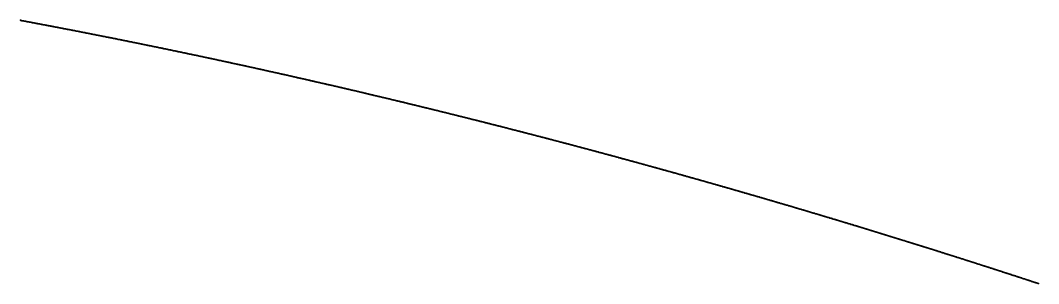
# Model space of a CAD drawing. Header units: metres. Extents: x 0 to 360, y 0 to 49.
# Drawn here: x 168.76 to 180, y 45.08 to 47.99 of the extents above; entities that cross this region are included whole.
import ezdxf

# ---------------------------------------------------------------- set-up
doc = ezdxf.new("R2010")
doc.units = ezdxf.units.M

msp = doc.modelspace()

# ---------------------------------------------------------------- linework, layer by layer
for p in [(168.759, 47.99), (168.765, 47.988), (168.771, 47.987), (168.776, 47.986), (168.782, 47.985), (168.788, 47.984), (168.794, 47.983), (168.8, 47.982), (168.806, 47.981), (168.812, 47.98), (168.817, 47.979), (168.823, 47.977), (168.829, 47.976), (168.835, 47.975), (168.841, 47.974), (168.847, 47.973), (168.853, 47.972), (168.859, 47.971), (168.864, 47.97), (168.87, 47.969), (168.876, 47.968), (168.882, 47.966), (168.888, 47.965), (168.894, 47.964), (168.9, 47.963), (168.905, 47.962), (168.911, 47.961), (168.917, 47.96), (168.923, 47.959), (168.929, 47.958), (168.935, 47.956), (168.941, 47.955), (168.947, 47.954), (168.952, 47.953), (168.958, 47.952), (168.964, 47.951), (168.97, 47.95), (168.976, 47.949), (168.982, 47.948), (168.988, 47.947), (168.994, 47.945), (168.999, 47.944), (169.005, 47.943), (169.011, 47.942), (169.017, 47.941), (169.023, 47.94), (169.029, 47.939), (169.035, 47.938), (169.04, 47.936), (169.046, 47.935), (169.052, 47.934), (169.058, 47.933), (169.064, 47.932), (169.07, 47.931), (169.076, 47.93), (169.082, 47.929), (169.087, 47.928), (169.093, 47.926), (169.099, 47.925), (169.105, 47.924), (169.111, 47.923), (169.117, 47.922), (169.123, 47.921), (169.129, 47.92), (169.134, 47.919), (169.14, 47.917), (169.146, 47.916), (169.152, 47.915), (169.158, 47.914), (169.164, 47.913), (169.17, 47.912), (169.175, 47.911), (169.181, 47.91), (169.187, 47.908), (169.193, 47.907), (169.199, 47.906), (169.205, 47.905), (169.211, 47.904), (169.217, 47.903), (169.222, 47.902), (169.228, 47.901), (169.234, 47.899), (169.24, 47.898), (169.246, 47.897), (169.252, 47.896), (169.258, 47.895), (169.264, 47.894), (169.269, 47.893), (169.275, 47.891), (169.281, 47.89), (169.287, 47.889), (169.293, 47.888), (169.299, 47.887), (169.305, 47.886), (169.311, 47.885), (169.316, 47.884), (169.322, 47.882), (169.328, 47.881), (169.334, 47.88), (169.34, 47.879), (169.346, 47.878), (169.352, 47.877), (169.357, 47.876), (169.363, 47.874), (169.369, 47.873), (169.375, 47.872), (169.381, 47.871), (169.387, 47.87), (169.393, 47.869), (169.399, 47.868), (169.404, 47.866), (169.41, 47.865), (169.416, 47.864), (169.422, 47.863), (169.428, 47.862), (169.434, 47.861), (169.44, 47.86), (169.446, 47.858), (169.451, 47.857), (169.457, 47.856), (169.463, 47.855), (169.469, 47.854), (169.475, 47.853), (169.481, 47.851), (169.487, 47.85), (169.493, 47.849), (169.498, 47.848), (169.504, 47.847), (169.51, 47.846), (169.516, 47.845), (169.522, 47.843), (169.528, 47.842), (169.534, 47.841), (169.54, 47.84), (169.545, 47.839), (169.551, 47.838), (169.557, 47.837), (169.563, 47.835), (169.569, 47.834), (169.575, 47.833), (169.581, 47.832), (169.586, 47.831), (169.592, 47.83), (169.598, 47.828), (169.604, 47.827), (169.61, 47.826), (169.616, 47.825), (169.622, 47.824), (169.628, 47.823), (169.633, 47.821), (169.639, 47.82), (169.645, 47.819), (169.651, 47.818), (169.657, 47.817), (169.663, 47.816), (169.669, 47.814), (169.675, 47.813), (169.68, 47.812), (169.686, 47.811), (169.692, 47.81), (169.698, 47.809), (169.704, 47.807), (169.71, 47.806), (169.716, 47.805), (169.722, 47.804), (169.727, 47.803), (169.733, 47.802), (169.739, 47.8), (169.745, 47.799), (169.751, 47.798), (169.757, 47.797), (169.763, 47.796), (169.769, 47.795), (169.774, 47.793), (169.78, 47.792), (169.786, 47.791), (169.792, 47.79), (169.798, 47.789), (169.804, 47.788), (169.81, 47.786), (169.816, 47.785), (169.821, 47.784), (169.827, 47.783), (169.833, 47.782), (169.839, 47.78), (169.845, 47.779), (169.851, 47.778), (169.857, 47.777), (169.863, 47.776), (169.868, 47.775), (169.874, 47.773), (169.88, 47.772), (169.886, 47.771), (169.892, 47.77), (169.898, 47.769), (169.904, 47.767), (169.91, 47.766), (169.915, 47.765), (169.921, 47.764), (169.927, 47.763), (169.933, 47.762), (169.939, 47.76), (169.945, 47.759), (169.951, 47.758), (169.957, 47.757), (169.962, 47.756), (169.968, 47.754), (169.974, 47.753), (169.98, 47.752), (169.986, 47.751), (169.992, 47.75), (169.998, 47.748), (170.004, 47.747), (170.009, 47.746), (170.015, 47.745), (170.021, 47.744), (170.027, 47.743), (170.033, 47.741), (170.039, 47.74), (170.045, 47.739), (170.051, 47.738), (170.056, 47.737), (170.062, 47.735), (170.068, 47.734), (170.074, 47.733), (170.08, 47.732), (170.086, 47.731), (170.092, 47.729), (170.098, 47.728), (170.103, 47.727), (170.109, 47.726), (170.115, 47.725), (170.121, 47.723), (170.127, 47.722), (170.133, 47.721), (170.139, 47.72), (170.145, 47.719), (170.15, 47.717), (170.156, 47.716), (170.162, 47.715), (170.168, 47.714), (170.174, 47.713), (170.18, 47.711), (170.186, 47.71), (170.192, 47.709), (170.197, 47.708), (170.203, 47.707), (170.209, 47.705), (170.215, 47.704), (170.221, 47.703), (170.227, 47.702), (170.233, 47.701), (170.239, 47.699), (170.244, 47.698), (170.25, 47.697), (170.256, 47.696), (170.262, 47.694), (170.268, 47.693), (170.274, 47.692), (170.28, 47.691), (170.286, 47.69), (170.292, 47.688), (170.297, 47.687), (170.303, 47.686), (170.309, 47.685), (170.315, 47.684), (170.321, 47.682), (170.327, 47.681), (170.333, 47.68), (170.339, 47.679), (170.344, 47.677), (170.35, 47.676), (170.356, 47.675), (170.362, 47.674), (170.368, 47.673), (170.374, 47.671), (170.38, 47.67), (170.386, 47.669), (170.391, 47.668), (170.397, 47.666), (170.403, 47.665), (170.409, 47.664), (170.415, 47.663), (170.421, 47.662), (170.427, 47.66), (170.433, 47.659), (170.438, 47.658), (170.444, 47.657), (170.45, 47.655), (170.456, 47.654), (170.462, 47.653), (170.468, 47.652), (170.474, 47.651), (170.48, 47.649), (170.485, 47.648), (170.491, 47.647), (170.497, 47.646), (170.503, 47.644), (170.509, 47.643), (170.515, 47.642), (170.521, 47.641), (170.527, 47.639), (170.533, 47.638), (170.538, 47.637), (170.544, 47.636), (170.55, 47.635), (170.556, 47.633), (170.562, 47.632), (170.568, 47.631), (170.574, 47.63), (170.58, 47.628), (170.585, 47.627), (170.591, 47.626), (170.597, 47.625), (170.603, 47.623), (170.609, 47.622), (170.615, 47.621), (170.621, 47.62), (170.627, 47.618), (170.632, 47.617), (170.638, 47.616), (170.644, 47.615), (170.65, 47.614), (170.656, 47.612), (170.662, 47.611), (170.668, 47.61), (170.674, 47.609), (170.68, 47.607), (170.685, 47.606), (170.691, 47.605), (170.697, 47.604), (170.703, 47.602), (170.709, 47.601), (170.715, 47.6), (170.721, 47.599), (170.727, 47.597), (170.732, 47.596), (170.738, 47.595), (170.744, 47.594), (170.75, 47.592), (170.756, 47.591), (170.762, 47.59), (170.768, 47.589), (170.774, 47.587), (170.779, 47.586), (170.785, 47.585), (170.791, 47.584), (170.797, 47.582), (170.803, 47.581), (170.809, 47.58), (170.815, 47.579), (170.821, 47.577), (170.827, 47.576), (170.832, 47.575), (170.838, 47.574), (170.844, 47.572), (170.85, 47.571), (170.856, 47.57), (170.862, 47.569), (170.868, 47.567), (170.874, 47.566), (170.879, 47.565), (170.885, 47.564), (170.891, 47.562), (170.897, 47.561), (170.903, 47.56), (170.909, 47.558), (170.915, 47.557), (170.921, 47.556), (170.927, 47.555), (170.932, 47.553), (170.938, 47.552), (170.944, 47.551), (170.95, 47.55), (170.956, 47.548), (170.962, 47.547), (170.968, 47.546), (170.974, 47.545), (170.979, 47.543), (170.985, 47.542), (170.991, 47.541), (170.997, 47.539), (171.003, 47.538), (171.009, 47.537), (171.015, 47.536), (171.021, 47.534), (171.027, 47.533), (171.032, 47.532), (171.038, 47.531), (171.044, 47.529), (171.05, 47.528), (171.056, 47.527), (171.062, 47.526), (171.068, 47.524), (171.074, 47.523), (171.079, 47.522), (171.085, 47.52), (171.091, 47.519), (171.097, 47.518), (171.103, 47.517), (171.109, 47.515), (171.115, 47.514), (171.121, 47.513), (171.127, 47.511), (171.132, 47.51), (171.138, 47.509), (171.144, 47.508), (171.15, 47.506), (171.156, 47.505), (171.162, 47.504), (171.168, 47.503), (171.174, 47.501), (171.18, 47.5), (171.185, 47.499), (171.191, 47.497), (171.197, 47.496), (171.203, 47.495), (171.209, 47.494), (171.215, 47.492), (171.221, 47.491), (171.227, 47.49), (171.232, 47.488), (171.238, 47.487), (171.244, 47.486), (171.25, 47.485), (171.256, 47.483), (171.262, 47.482), (171.268, 47.481), (171.274, 47.479), (171.28, 47.478), (171.285, 47.477), (171.291, 47.476), (171.297, 47.474), (171.303, 47.473), (171.309, 47.472), (171.315, 47.47), (171.321, 47.469), (171.327, 47.468), (171.333, 47.466), (171.338, 47.465), (171.344, 47.464), (171.35, 47.463), (171.356, 47.461), (171.362, 47.46), (171.368, 47.459), (171.374, 47.457), (171.38, 47.456), (171.385, 47.455), (171.391, 47.453), (171.397, 47.452), (171.403, 47.451), (171.409, 47.45), (171.415, 47.448), (171.421, 47.447), (171.427, 47.446), (171.433, 47.444), (171.438, 47.443), (171.444, 47.442), (171.45, 47.44), (171.456, 47.439), (171.462, 47.438), (171.468, 47.437), (171.474, 47.435), (171.48, 47.434), (171.486, 47.433), (171.491, 47.431), (171.497, 47.43), (171.503, 47.429), (171.509, 47.427), (171.515, 47.426), (171.521, 47.425), (171.527, 47.423), (171.533, 47.422), (171.538, 47.421), (171.544, 47.42), (171.55, 47.418), (171.556, 47.417), (171.562, 47.416), (171.568, 47.414), (171.574, 47.413), (171.58, 47.412), (171.586, 47.41), (171.591, 47.409), (171.597, 47.408), (171.603, 47.406), (171.609, 47.405), (171.615, 47.404), (171.621, 47.402), (171.627, 47.401), (171.633, 47.4), (171.639, 47.399), (171.644, 47.397), (171.65, 47.396), (171.656, 47.395), (171.662, 47.393), (171.668, 47.392), (171.674, 47.391), (171.68, 47.389), (171.686, 47.388), (171.692, 47.387), (171.697, 47.385), (171.703, 47.384), (171.709, 47.383), (171.715, 47.381), (171.721, 47.38), (171.727, 47.379), (171.733, 47.377), (171.739, 47.376), (171.745, 47.375), (171.75, 47.373), (171.756, 47.372), (171.762, 47.371), (171.768, 47.369), (171.774, 47.368), (171.78, 47.367), (171.786, 47.365), (171.792, 47.364), (171.798, 47.363), (171.803, 47.361), (171.809, 47.36), (171.815, 47.359), (171.821, 47.357), (171.827, 47.356), (171.833, 47.355), (171.839, 47.353), (171.845, 47.352), (171.851, 47.351), (171.856, 47.349), (171.862, 47.348), (171.868, 47.347), (171.874, 47.345), (171.88, 47.344), (171.886, 47.343), (171.892, 47.341), (171.898, 47.34), (171.904, 47.339), (171.909, 47.337), (171.915, 47.336), (171.921, 47.335), (171.927, 47.333), (171.933, 47.332), (171.939, 47.331), (171.945, 47.329), (171.951, 47.328), (171.957, 47.327), (171.962, 47.325), (171.968, 47.324), (171.974, 47.323), (171.98, 47.321), (171.986, 47.32), (171.992, 47.319), (171.998, 47.317), (172.004, 47.316), (172.01, 47.315), (172.015, 47.313), (172.021, 47.312), (172.027, 47.311), (172.033, 47.309), (172.039, 47.308), (172.045, 47.306), (172.051, 47.305), (172.057, 47.304), (172.063, 47.302), (172.068, 47.301), (172.074, 47.3), (172.08, 47.298), (172.086, 47.297), (172.092, 47.296), (172.098, 47.294), (172.104, 47.293), (172.11, 47.292), (172.116, 47.29), (172.121, 47.289), (172.127, 47.288), (172.133, 47.286), (172.139, 47.285), (172.145, 47.283), (172.151, 47.282), (172.157, 47.281), (172.163, 47.279), (172.169, 47.278), (172.175, 47.277), (172.18, 47.275), (172.186, 47.274), (172.192, 47.273), (172.198, 47.271), (172.204, 47.27), (172.21, 47.269), (172.216, 47.267), (172.222, 47.266), (172.228, 47.264), (172.233, 47.263), (172.239, 47.262), (172.245, 47.26), (172.251, 47.259), (172.257, 47.258), (172.263, 47.256), (172.269, 47.255), (172.275, 47.254), (172.281, 47.252), (172.286, 47.251), (172.292, 47.249), (172.298, 47.248), (172.304, 47.247), (172.31, 47.245), (172.316, 47.244), (172.322, 47.243), (172.328, 47.241), (172.334, 47.24), (172.339, 47.238), (172.345, 47.237), (172.351, 47.236), (172.357, 47.234), (172.363, 47.233), (172.369, 47.232), (172.375, 47.23), (172.381, 47.229), (172.387, 47.227), (172.393, 47.226), (172.398, 47.225), (172.404, 47.223), (172.41, 47.222), (172.416, 47.221), (172.422, 47.219), (172.428, 47.218), (172.434, 47.216), (172.44, 47.215), (172.446, 47.214), (172.451, 47.212), (172.457, 47.211), (172.463, 47.21), (172.469, 47.208), (172.475, 47.207), (172.481, 47.205), (172.487, 47.204), (172.493, 47.203), (172.499, 47.201), (172.505, 47.2), (172.51, 47.198), (172.516, 47.197), (172.522, 47.196), (172.528, 47.194), (172.534, 47.193), (172.54, 47.192), (172.546, 47.19), (172.552, 47.189), (172.558, 47.187), (172.563, 47.186), (172.569, 47.185), (172.575, 47.183), (172.581, 47.182), (172.587, 47.18), (172.593, 47.179), (172.599, 47.178), (172.605, 47.176), (172.611, 47.175), (172.617, 47.173), (172.622, 47.172), (172.628, 47.171), (172.634, 47.169), (172.64, 47.168), (172.646, 47.166), (172.652, 47.165), (172.658, 47.164), (172.664, 47.162), (172.67, 47.161), (172.675, 47.159), (172.681, 47.158), (172.687, 47.157), (172.693, 47.155), (172.699, 47.154), (172.705, 47.152), (172.711, 47.151), (172.717, 47.15), (172.723, 47.148), (172.729, 47.147), (172.734, 47.145), (172.74, 47.144), (172.746, 47.143), (172.752, 47.141), (172.758, 47.14), (172.764, 47.138), (172.77, 47.137), (172.776, 47.136), (172.782, 47.134), (172.787, 47.133), (172.793, 47.131), (172.799, 47.13), (172.805, 47.129), (172.811, 47.127), (172.817, 47.126), (172.823, 47.124), (172.829, 47.123), (172.835, 47.122), (172.841, 47.12), (172.846, 47.119), (172.852, 47.117), (172.858, 47.116), (172.864, 47.114), (172.87, 47.113), (172.876, 47.112), (172.882, 47.11), (172.888, 47.109), (172.894, 47.107), (172.9, 47.106), (172.905, 47.105), (172.911, 47.103), (172.917, 47.102), (172.923, 47.1), (172.929, 47.099), (172.935, 47.097), (172.941, 47.096), (172.947, 47.095), (172.953, 47.093), (172.958, 47.092), (172.964, 47.09), (172.97, 47.089), (172.976, 47.088), (172.982, 47.086), (172.988, 47.085), (172.994, 47.083), (173, 47.082), (173.006, 47.08), (173.012, 47.079), (173.017, 47.078), (173.023, 47.076), (173.029, 47.075), (173.035, 47.073), (173.041, 47.072), (173.047, 47.07), (173.053, 47.069), (173.059, 47.068), (173.065, 47.066), (173.071, 47.065), (173.076, 47.063), (173.082, 47.062), (173.088, 47.06), (173.094, 47.059), (173.1, 47.058), (173.106, 47.056), (173.112, 47.055), (173.118, 47.053), (173.124, 47.052), (173.13, 47.05), (173.135, 47.049), (173.141, 47.048), (173.147, 47.046), (173.153, 47.045), (173.159, 47.043), (173.165, 47.042), (173.171, 47.04), (173.177, 47.039), (173.183, 47.038), (173.189, 47.036), (173.194, 47.035), (173.2, 47.033), (173.206, 47.032), (173.212, 47.03), (173.218, 47.029), (173.224, 47.027), (173.23, 47.026), (173.236, 47.025), (173.242, 47.023), (173.248, 47.022), (173.253, 47.02), (173.259, 47.019), (173.265, 47.017), (173.271, 47.016), (173.277, 47.014), (173.283, 47.013), (173.289, 47.012), (173.295, 47.01), (173.301, 47.009), (173.307, 47.007), (173.312, 47.006), (173.318, 47.004), (173.324, 47.003), (173.33, 47.001), (173.336, 47), (173.342, 46.999), (173.348, 46.997), (173.354, 46.996), (173.36, 46.994), (173.366, 46.993), (173.371, 46.991), (173.377, 46.99), (173.383, 46.988), (173.389, 46.987), (173.395, 46.985), (173.401, 46.984), (173.407, 46.983), (173.413, 46.981), (173.419, 46.98), (173.425, 46.978), (173.43, 46.977), (173.436, 46.975), (173.442, 46.974), (173.448, 46.972), (173.454, 46.971), (173.46, 46.969), (173.466, 46.968), (173.472, 46.967), (173.478, 46.965), (173.484, 46.964), (173.489, 46.962), (173.495, 46.961), (173.501, 46.959), (173.507, 46.958), (173.513, 46.956), (173.519, 46.955), (173.525, 46.953), (173.531, 46.952), (173.537, 46.95), (173.543, 46.949), (173.548, 46.947), (173.554, 46.946), (173.56, 46.945), (173.566, 46.943), (173.572, 46.942), (173.578, 46.94), (173.584, 46.939), (173.59, 46.937), (173.596, 46.936), (173.602, 46.934), (173.608, 46.933), (173.613, 46.931), (173.619, 46.93), (173.625, 46.928), (173.631, 46.927), (173.637, 46.925), (173.643, 46.924), (173.649, 46.923), (173.655, 46.921), (173.661, 46.92), (173.667, 46.918), (173.672, 46.917), (173.678, 46.915), (173.684, 46.914), (173.69, 46.912), (173.696, 46.911), (173.702, 46.909), (173.708, 46.908), (173.714, 46.906), (173.72, 46.905), (173.726, 46.903), (173.731, 46.902), (173.737, 46.9), (173.743, 46.899), (173.749, 46.897), (173.755, 46.896), (173.761, 46.894), (173.767, 46.893), (173.773, 46.891), (173.779, 46.89), (173.785, 46.888), (173.791, 46.887), (173.796, 46.886), (173.802, 46.884), (173.808, 46.883), (173.814, 46.881), (173.82, 46.88), (173.826, 46.878), (173.832, 46.877), (173.838, 46.875), (173.844, 46.874), (173.85, 46.872), (173.855, 46.871), (173.861, 46.869), (173.867, 46.868), (173.873, 46.866), (173.879, 46.865), (173.885, 46.863), (173.891, 46.862), (173.897, 46.86), (173.903, 46.859), (173.909, 46.857), (173.915, 46.856), (173.92, 46.854), (173.926, 46.853), (173.932, 46.851), (173.938, 46.85), (173.944, 46.848), (173.95, 46.847), (173.956, 46.845), (173.962, 46.844), (173.968, 46.842), (173.974, 46.841), (173.98, 46.839), (173.985, 46.838), (173.991, 46.836), (173.997, 46.835), (174.003, 46.833), (174.009, 46.832), (174.015, 46.83), (174.021, 46.829), (174.027, 46.827), (174.033, 46.826), (174.039, 46.824), (174.044, 46.823), (174.05, 46.821), (174.056, 46.82), (174.062, 46.818), (174.068, 46.817), (174.074, 46.815), (174.08, 46.814), (174.086, 46.812), (174.092, 46.811), (174.098, 46.809), (174.104, 46.808), (174.109, 46.806), (174.115, 46.805), (174.121, 46.803), (174.127, 46.802), (174.133, 46.8), (174.139, 46.799), (174.145, 46.797), (174.151, 46.796), (174.157, 46.794), (174.163, 46.793), (174.169, 46.791), (174.174, 46.79), (174.18, 46.788), (174.186, 46.786), (174.192, 46.785), (174.198, 46.783), (174.204, 46.782), (174.21, 46.78), (174.216, 46.779), (174.222, 46.777), (174.228, 46.776), (174.234, 46.774), (174.239, 46.773), (174.245, 46.771), (174.251, 46.77), (174.257, 46.768), (174.263, 46.767), (174.269, 46.765), (174.275, 46.764), (174.281, 46.762), (174.287, 46.761), (174.293, 46.759), (174.299, 46.758), (174.304, 46.756), (174.31, 46.755), (174.316, 46.753), (174.322, 46.752), (174.328, 46.75), (174.334, 46.748), (174.34, 46.747), (174.346, 46.745), (174.352, 46.744), (174.358, 46.742), (174.364, 46.741), (174.369, 46.739), (174.375, 46.738), (174.381, 46.736), (174.387, 46.735), (174.393, 46.733), (174.399, 46.732), (174.405, 46.73), (174.411, 46.729), (174.417, 46.727), (174.423, 46.726), (174.429, 46.724), (174.434, 46.722), (174.44, 46.721), (174.446, 46.719), (174.452, 46.718), (174.458, 46.716), (174.464, 46.715), (174.47, 46.713), (174.476, 46.712), (174.482, 46.71), (174.488, 46.709), (174.494, 46.707), (174.499, 46.706), (174.505, 46.704), (174.511, 46.702), (174.517, 46.701), (174.523, 46.699), (174.529, 46.698), (174.535, 46.696), (174.541, 46.695), (174.547, 46.693), (174.553, 46.692), (174.559, 46.69), (174.564, 46.689), (174.57, 46.687), (174.576, 46.686), (174.582, 46.684), (174.588, 46.682), (174.594, 46.681), (174.6, 46.679), (174.606, 46.678), (174.612, 46.676), (174.618, 46.675), (174.624, 46.673), (174.63, 46.672), (174.635, 46.67), (174.641, 46.668), (174.647, 46.667), (174.653, 46.665), (174.659, 46.664), (174.665, 46.662), (174.671, 46.661), (174.677, 46.659), (174.683, 46.658), (174.689, 46.656), (174.695, 46.655), (174.7, 46.653), (174.706, 46.651), (174.712, 46.65), (174.718, 46.648), (174.724, 46.647), (174.73, 46.645), (174.736, 46.644), (174.742, 46.642), (174.748, 46.641), (174.754, 46.639), (174.76, 46.637), (174.765, 46.636), (174.771, 46.634), (174.777, 46.633), (174.783, 46.631), (174.789, 46.63), (174.795, 46.628), (174.801, 46.626), (174.807, 46.625), (174.813, 46.623), (174.819, 46.622), (174.825, 46.62), (174.831, 46.619), (174.836, 46.617), (174.842, 46.616), (174.848, 46.614), (174.854, 46.612), (174.86, 46.611), (174.866, 46.609), (174.872, 46.608), (174.878, 46.606), (174.884, 46.605), (174.89, 46.603), (174.896, 46.601), (174.902, 46.6), (174.907, 46.598), (174.913, 46.597), (174.919, 46.595), (174.925, 46.594), (174.931, 46.592), (174.937, 46.59), (174.943, 46.589), (174.949, 46.587), (174.955, 46.586), (174.961, 46.584), (174.967, 46.583), (174.972, 46.581), (174.978, 46.579), (174.984, 46.578), (174.99, 46.576), (174.996, 46.575), (175.002, 46.573), (175.008, 46.571), (175.014, 46.57), (175.02, 46.568), (175.026, 46.567), (175.032, 46.565), (175.038, 46.564), (175.043, 46.562), (175.049, 46.56), (175.055, 46.559), (175.061, 46.557), (175.067, 46.556), (175.073, 46.554), (175.079, 46.553), (175.085, 46.551), (175.091, 46.549), (175.097, 46.548), (175.103, 46.546), (175.109, 46.545), (175.114, 46.543), (175.12, 46.541), (175.126, 46.54), (175.132, 46.538), (175.138, 46.537), (175.144, 46.535), (175.15, 46.533), (175.156, 46.532), (175.162, 46.53), (175.168, 46.529), (175.174, 46.527), (175.18, 46.526), (175.185, 46.524), (175.191, 46.522), (175.197, 46.521), (175.203, 46.519), (175.209, 46.518), (175.215, 46.516), (175.221, 46.514), (175.227, 46.513), (175.233, 46.511), (175.239, 46.51), (175.245, 46.508), (175.251, 46.506), (175.256, 46.505), (175.262, 46.503), (175.268, 46.502), (175.274, 46.5), (175.28, 46.498), (175.286, 46.497), (175.292, 46.495), (175.298, 46.494), (175.304, 46.492), (175.31, 46.49), (175.316, 46.489), (175.322, 46.487), (175.328, 46.486), (175.333, 46.484), (175.339, 46.482), (175.345, 46.481), (175.351, 46.479), (175.357, 46.478), (175.363, 46.476), (175.369, 46.474), (175.375, 46.473), (175.381, 46.471), (175.387, 46.47), (175.393, 46.468), (175.399, 46.466), (175.404, 46.465), (175.41, 46.463), (175.416, 46.461), (175.422, 46.46), (175.428, 46.458), (175.434, 46.457), (175.44, 46.455), (175.446, 46.453), (175.452, 46.452), (175.458, 46.45), (175.464, 46.449), (175.47, 46.447), (175.475, 46.445), (175.481, 46.444), (175.487, 46.442), (175.493, 46.441), (175.499, 46.439), (175.505, 46.437), (175.511, 46.436), (175.517, 46.434), (175.523, 46.432), (175.529, 46.431), (175.535, 46.429), (175.541, 46.428), (175.547, 46.426), (175.552, 46.424), (175.558, 46.423), (175.564, 46.421), (175.57, 46.419), (175.576, 46.418), (175.582, 46.416), (175.588, 46.415), (175.594, 46.413), (175.6, 46.411), (175.606, 46.41), (175.612, 46.408), (175.618, 46.406), (175.623, 46.405), (175.629, 46.403), (175.635, 46.402), (175.641, 46.4), (175.647, 46.398), (175.653, 46.397), (175.659, 46.395), (175.665, 46.393), (175.671, 46.392), (175.677, 46.39), (175.683, 46.389), (175.689, 46.387), (175.695, 46.385), (175.7, 46.384), (175.706, 46.382), (175.712, 46.38), (175.718, 46.379), (175.724, 46.377), (175.73, 46.376), (175.736, 46.374), (175.742, 46.372), (175.748, 46.371), (175.754, 46.369), (175.76, 46.367), (175.766, 46.366), (175.772, 46.364), (175.777, 46.362), (175.783, 46.361), (175.789, 46.359), (175.795, 46.358), (175.801, 46.356), (175.807, 46.354), (175.813, 46.353), (175.819, 46.351), (175.825, 46.349), (175.831, 46.348), (175.837, 46.346), (175.843, 46.344), (175.849, 46.343), (175.854, 46.341), (175.86, 46.339), (175.866, 46.338), (175.872, 46.336), (175.878, 46.335), (175.884, 46.333), (175.89, 46.331), (175.896, 46.33), (175.902, 46.328), (175.908, 46.326), (175.914, 46.325), (175.92, 46.323), (175.926, 46.321), (175.931, 46.32), (175.937, 46.318), (175.943, 46.316), (175.949, 46.315), (175.955, 46.313), (175.961, 46.311), (175.967, 46.31), (175.973, 46.308), (175.979, 46.306), (175.985, 46.305), (175.991, 46.303), (175.997, 46.302), (176.003, 46.3), (176.008, 46.298), (176.014, 46.297), (176.02, 46.295), (176.026, 46.293), (176.032, 46.292), (176.038, 46.29), (176.044, 46.288), (176.05, 46.287), (176.056, 46.285), (176.062, 46.283), (176.068, 46.282), (176.074, 46.28), (176.08, 46.278), (176.086, 46.277), (176.091, 46.275), (176.097, 46.273), (176.103, 46.272), (176.109, 46.27), (176.115, 46.268), (176.121, 46.267), (176.127, 46.265), (176.133, 46.263), (176.139, 46.262), (176.145, 46.26), (176.151, 46.258), (176.157, 46.257), (176.163, 46.255), (176.168, 46.253), (176.174, 46.252), (176.18, 46.25), (176.186, 46.248), (176.192, 46.247), (176.198, 46.245), (176.204, 46.243), (176.21, 46.242), (176.216, 46.24), (176.222, 46.238), (176.228, 46.237), (176.234, 46.235), (176.24, 46.233), (176.246, 46.232), (176.251, 46.23), (176.257, 46.228), (176.263, 46.227), (176.269, 46.225), (176.275, 46.223), (176.281, 46.222), (176.287, 46.22), (176.293, 46.218), (176.299, 46.217), (176.305, 46.215), (176.311, 46.213), (176.317, 46.212), (176.323, 46.21), (176.328, 46.208), (176.334, 46.207), (176.34, 46.205), (176.346, 46.203), (176.352, 46.201), (176.358, 46.2), (176.364, 46.198), (176.37, 46.196), (176.376, 46.195), (176.382, 46.193), (176.388, 46.191), (176.394, 46.19), (176.4, 46.188), (176.406, 46.186), (176.411, 46.185), (176.417, 46.183), (176.423, 46.181), (176.429, 46.18), (176.435, 46.178), (176.441, 46.176), (176.447, 46.175), (176.453, 46.173), (176.459, 46.171), (176.465, 46.169), (176.471, 46.168), (176.477, 46.166), (176.483, 46.164), (176.489, 46.163), (176.494, 46.161), (176.5, 46.159), (176.506, 46.158), (176.512, 46.156), (176.518, 46.154), (176.524, 46.153), (176.53, 46.151), (176.536, 46.149), (176.542, 46.147), (176.548, 46.146), (176.554, 46.144), (176.56, 46.142), (176.566, 46.141), (176.572, 46.139), (176.578, 46.137), (176.583, 46.136), (176.589, 46.134), (176.595, 46.132), (176.601, 46.13), (176.607, 46.129), (176.613, 46.127), (176.619, 46.125), (176.625, 46.124), (176.631, 46.122), (176.637, 46.12), (176.643, 46.119), (176.649, 46.117), (176.655, 46.115), (176.661, 46.113), (176.666, 46.112), (176.672, 46.11), (176.678, 46.108), (176.684, 46.107), (176.69, 46.105), (176.696, 46.103), (176.702, 46.101), (176.708, 46.1), (176.714, 46.098), (176.72, 46.096), (176.726, 46.095), (176.732, 46.093), (176.738, 46.091), (176.744, 46.089), (176.75, 46.088), (176.755, 46.086), (176.761, 46.084), (176.767, 46.083), (176.773, 46.081), (176.779, 46.079), (176.785, 46.078), (176.791, 46.076), (176.797, 46.074), (176.803, 46.072), (176.809, 46.071), (176.815, 46.069), (176.821, 46.067), (176.827, 46.065), (176.833, 46.064), (176.839, 46.062), (176.844, 46.06), (176.85, 46.059), (176.856, 46.057), (176.862, 46.055), (176.868, 46.053), (176.874, 46.052), (176.88, 46.05), (176.886, 46.048), (176.892, 46.047), (176.898, 46.045), (176.904, 46.043), (176.91, 46.041), (176.916, 46.04), (176.922, 46.038), (176.928, 46.036), (176.933, 46.034), (176.939, 46.033), (176.945, 46.031), (176.951, 46.029), (176.957, 46.028), (176.963, 46.026), (176.969, 46.024), (176.975, 46.022), (176.981, 46.021), (176.987, 46.019), (176.993, 46.017), (176.999, 46.015), (177.005, 46.014), (177.011, 46.012), (177.017, 46.01), (177.022, 46.009), (177.028, 46.007), (177.034, 46.005), (177.04, 46.003), (177.046, 46.002), (177.052, 46), (177.058, 45.998), (177.064, 45.996), (177.07, 45.995), (177.076, 45.993), (177.082, 45.991), (177.088, 45.989), (177.094, 45.988), (177.1, 45.986), (177.106, 45.984), (177.112, 45.983), (177.117, 45.981), (177.123, 45.979), (177.129, 45.977), (177.135, 45.976), (177.141, 45.974), (177.147, 45.972), (177.153, 45.97), (177.159, 45.969), (177.165, 45.967), (177.171, 45.965), (177.177, 45.963), (177.183, 45.962), (177.189, 45.96), (177.195, 45.958), (177.201, 45.956), (177.206, 45.955), (177.212, 45.953), (177.218, 45.951), (177.224, 45.949), (177.23, 45.948), (177.236, 45.946), (177.242, 45.944), (177.248, 45.942), (177.254, 45.941), (177.26, 45.939), (177.266, 45.937), (177.272, 45.935), (177.278, 45.934), (177.284, 45.932), (177.29, 45.93), (177.296, 45.928), (177.301, 45.927), (177.307, 45.925), (177.313, 45.923), (177.319, 45.921), (177.325, 45.92), (177.331, 45.918), (177.337, 45.916), (177.343, 45.914), (177.349, 45.913), (177.355, 45.911), (177.361, 45.909), (177.367, 45.907), (177.373, 45.906), (177.379, 45.904), (177.385, 45.902), (177.391, 45.9), (177.396, 45.898), (177.402, 45.897), (177.408, 45.895), (177.414, 45.893), (177.42, 45.891), (177.426, 45.89), (177.432, 45.888), (177.438, 45.886), (177.444, 45.884), (177.45, 45.883), (177.456, 45.881), (177.462, 45.879), (177.468, 45.877), (177.474, 45.876), (177.48, 45.874), (177.486, 45.872), (177.492, 45.87), (177.497, 45.868), (177.503, 45.867), (177.509, 45.865), (177.515, 45.863), (177.521, 45.861), (177.527, 45.86), (177.533, 45.858), (177.539, 45.856), (177.545, 45.854), (177.551, 45.853), (177.557, 45.851), (177.563, 45.849), (177.569, 45.847), (177.575, 45.845), (177.581, 45.844), (177.587, 45.842), (177.592, 45.84), (177.598, 45.838), (177.604, 45.837), (177.61, 45.835), (177.616, 45.833), (177.622, 45.831), (177.628, 45.829), (177.634, 45.828), (177.64, 45.826), (177.646, 45.824), (177.652, 45.822), (177.658, 45.821), (177.664, 45.819), (177.67, 45.817), (177.676, 45.815), (177.682, 45.813), (177.688, 45.812), (177.693, 45.81), (177.699, 45.808), (177.705, 45.806), (177.711, 45.805), (177.717, 45.803), (177.723, 45.801), (177.729, 45.799), (177.735, 45.797), (177.741, 45.796), (177.747, 45.794), (177.753, 45.792), (177.759, 45.79), (177.765, 45.788), (177.771, 45.787), (177.777, 45.785), (177.783, 45.783), (177.789, 45.781), (177.795, 45.779), (177.8, 45.778), (177.806, 45.776), (177.812, 45.774), (177.818, 45.772), (177.824, 45.771), (177.83, 45.769), (177.836, 45.767), (177.842, 45.765), (177.848, 45.763), (177.854, 45.762), (177.86, 45.76), (177.866, 45.758), (177.872, 45.756), (177.878, 45.754), (177.884, 45.753), (177.89, 45.751), (177.896, 45.749), (177.901, 45.747), (177.907, 45.745), (177.913, 45.744), (177.919, 45.742), (177.925, 45.74), (177.931, 45.738), (177.937, 45.736), (177.943, 45.735), (177.949, 45.733), (177.955, 45.731), (177.961, 45.729), (177.967, 45.727), (177.973, 45.726), (177.979, 45.724), (177.985, 45.722), (177.991, 45.72), (177.997, 45.718), (178.003, 45.717), (178.008, 45.715), (178.014, 45.713), (178.02, 45.711), (178.026, 45.709), (178.032, 45.707), (178.038, 45.706), (178.044, 45.704), (178.05, 45.702), (178.056, 45.7), (178.062, 45.698), (178.068, 45.697), (178.074, 45.695), (178.08, 45.693), (178.086, 45.691), (178.092, 45.689), (178.098, 45.688), (178.104, 45.686), (178.11, 45.684), (178.116, 45.682), (178.121, 45.68), (178.127, 45.678), (178.133, 45.677), (178.139, 45.675), (178.145, 45.673), (178.151, 45.671), (178.157, 45.669), (178.163, 45.668), (178.169, 45.666), (178.175, 45.664), (178.181, 45.662), (178.187, 45.66), (178.193, 45.658), (178.199, 45.657), (178.205, 45.655), (178.211, 45.653), (178.217, 45.651), (178.223, 45.649), (178.228, 45.647), (178.234, 45.646), (178.24, 45.644), (178.246, 45.642), (178.252, 45.64), (178.258, 45.638), (178.264, 45.637), (178.27, 45.635), (178.276, 45.633), (178.282, 45.631), (178.288, 45.629), (178.294, 45.627), (178.3, 45.626), (178.306, 45.624), (178.312, 45.622), (178.318, 45.62), (178.324, 45.618), (178.33, 45.616), (178.336, 45.615), (178.342, 45.613), (178.347, 45.611), (178.353, 45.609), (178.359, 45.607), (178.365, 45.605), (178.371, 45.604), (178.377, 45.602), (178.383, 45.6), (178.389, 45.598), (178.395, 45.596), (178.401, 45.594), (178.407, 45.593), (178.413, 45.591), (178.419, 45.589), (178.425, 45.587), (178.431, 45.585), (178.437, 45.583), (178.443, 45.582), (178.449, 45.58), (178.455, 45.578), (178.461, 45.576), (178.466, 45.574), (178.472, 45.572), (178.478, 45.57), (178.484, 45.569), (178.49, 45.567), (178.496, 45.565), (178.502, 45.563), (178.508, 45.561), (178.514, 45.559), (178.52, 45.558), (178.526, 45.556), (178.532, 45.554), (178.538, 45.552), (178.544, 45.55), (178.55, 45.548), (178.556, 45.546), (178.562, 45.545), (178.568, 45.543), (178.574, 45.541), (178.58, 45.539), (178.585, 45.537), (178.591, 45.535), (178.597, 45.534), (178.603, 45.532), (178.609, 45.53), (178.615, 45.528), (178.621, 45.526), (178.627, 45.524), (178.633, 45.522), (178.639, 45.521), (178.645, 45.519), (178.651, 45.517), (178.657, 45.515), (178.663, 45.513), (178.669, 45.511), (178.675, 45.509), (178.681, 45.508), (178.687, 45.506), (178.693, 45.504), (178.699, 45.502), (178.705, 45.5), (178.71, 45.498), (178.716, 45.496), (178.722, 45.495), (178.728, 45.493), (178.734, 45.491), (178.74, 45.489), (178.746, 45.487), (178.752, 45.485), (178.758, 45.483), (178.764, 45.481), (178.77, 45.48), (178.776, 45.478), (178.782, 45.476), (178.788, 45.474), (178.794, 45.472), (178.8, 45.47), (178.806, 45.468), (178.812, 45.467), (178.818, 45.465), (178.824, 45.463), (178.83, 45.461), (178.835, 45.459), (178.841, 45.457), (178.847, 45.455), (178.853, 45.453), (178.859, 45.452), (178.865, 45.45), (178.871, 45.448), (178.877, 45.446), (178.883, 45.444), (178.889, 45.442), (178.895, 45.44), (178.901, 45.438), (178.907, 45.437), (178.913, 45.435), (178.919, 45.433), (178.925, 45.431), (178.931, 45.429), (178.937, 45.427), (178.943, 45.425), (178.949, 45.423), (178.955, 45.422), (178.961, 45.42), (178.966, 45.418), (178.972, 45.416), (178.978, 45.414), (178.984, 45.412), (178.99, 45.41), (178.996, 45.408), (179.002, 45.407), (179.008, 45.405), (179.014, 45.403), (179.02, 45.401), (179.026, 45.399), (179.032, 45.397), (179.038, 45.395), (179.044, 45.393), (179.05, 45.391), (179.056, 45.39), (179.062, 45.388), (179.068, 45.386), (179.074, 45.384), (179.08, 45.382), (179.086, 45.38), (179.092, 45.378), (179.098, 45.376), (179.103, 45.374), (179.109, 45.373), (179.115, 45.371), (179.121, 45.369), (179.127, 45.367), (179.133, 45.365), (179.139, 45.363), (179.145, 45.361), (179.151, 45.359), (179.157, 45.357), (179.163, 45.356), (179.169, 45.354), (179.175, 45.352), (179.181, 45.35), (179.187, 45.348), (179.193, 45.346), (179.199, 45.344), (179.205, 45.342), (179.211, 45.34), (179.217, 45.338), (179.223, 45.337), (179.229, 45.335), (179.235, 45.333), (179.241, 45.331), (179.246, 45.329), (179.252, 45.327), (179.258, 45.325), (179.264, 45.323), (179.27, 45.321), (179.276, 45.319), (179.282, 45.318), (179.288, 45.316), (179.294, 45.314), (179.3, 45.312), (179.306, 45.31), (179.312, 45.308), (179.318, 45.306), (179.324, 45.304), (179.33, 45.302), (179.336, 45.3), (179.342, 45.298), (179.348, 45.297), (179.354, 45.295), (179.36, 45.293), (179.366, 45.291), (179.372, 45.289), (179.378, 45.287), (179.384, 45.285), (179.389, 45.283), (179.395, 45.281), (179.401, 45.279), (179.407, 45.277), (179.413, 45.276), (179.419, 45.274), (179.425, 45.272), (179.431, 45.27), (179.437, 45.268), (179.443, 45.266), (179.449, 45.264), (179.455, 45.262), (179.461, 45.26), (179.467, 45.258), (179.473, 45.256), (179.479, 45.254), (179.485, 45.253), (179.491, 45.251), (179.497, 45.249), (179.503, 45.247), (179.509, 45.245), (179.515, 45.243), (179.521, 45.241), (179.527, 45.239), (179.533, 45.237), (179.539, 45.235), (179.544, 45.233), (179.55, 45.231), (179.556, 45.229), (179.562, 45.228), (179.568, 45.226), (179.574, 45.224), (179.58, 45.222), (179.586, 45.22), (179.592, 45.218), (179.598, 45.216), (179.604, 45.214), (179.61, 45.212), (179.616, 45.21), (179.622, 45.208), (179.628, 45.206), (179.634, 45.204), (179.64, 45.202), (179.646, 45.201), (179.652, 45.199), (179.658, 45.197), (179.664, 45.195), (179.67, 45.193), (179.676, 45.191), (179.682, 45.189), (179.688, 45.187), (179.694, 45.185), (179.7, 45.183), (179.705, 45.181), (179.711, 45.179), (179.717, 45.177), (179.723, 45.175), (179.729, 45.173), (179.735, 45.172), (179.741, 45.17), (179.747, 45.168), (179.753, 45.166), (179.759, 45.164), (179.765, 45.162), (179.771, 45.16), (179.777, 45.158), (179.783, 45.156), (179.789, 45.154), (179.795, 45.152), (179.801, 45.15), (179.807, 45.148), (179.813, 45.146), (179.819, 45.144), (179.825, 45.142), (179.831, 45.14), (179.837, 45.138), (179.843, 45.137), (179.849, 45.135), (179.855, 45.133), (179.861, 45.131), (179.867, 45.129), (179.872, 45.127), (179.878, 45.125), (179.884, 45.123), (179.89, 45.121), (179.896, 45.119), (179.902, 45.117), (179.908, 45.115), (179.914, 45.113), (179.92, 45.111), (179.926, 45.109), (179.932, 45.107), (179.938, 45.105), (179.944, 45.103), (179.95, 45.101), (179.956, 45.099), (179.962, 45.098), (179.968, 45.096), (179.974, 45.094), (179.98, 45.092), (179.986, 45.09), (179.992, 45.088), (179.998, 45.086), (180.004, 45.084)]:
    msp.add_point(p)

doc.saveas('drawing.dxf')
